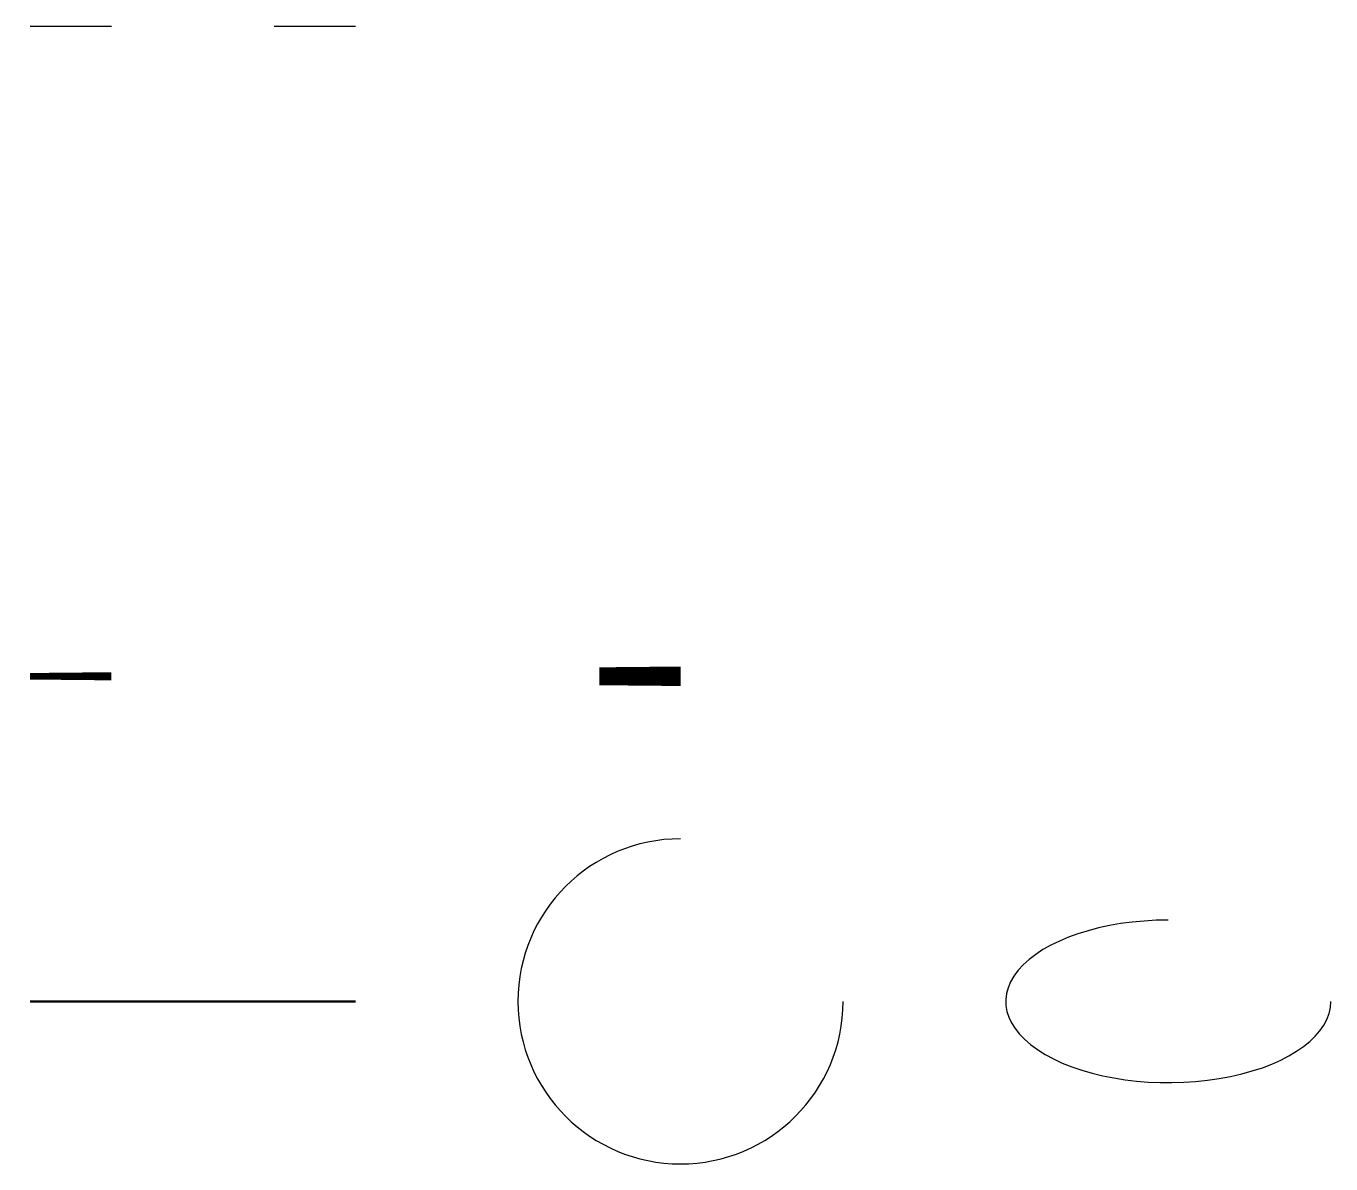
# Model space of a CAD drawing. Header units: millimetres. Extents: x -1 to 400, y -50 to 300.
import ezdxf

# ---------------------------------------------------------------- set-up
doc = ezdxf.new("R2010")
doc.units = ezdxf.units.MM

msp = doc.modelspace()

# ---------------------------------------------------------------- linework, layer by layer
at = {"color": 1, "lineweight": 50}
for p, q in [((0, 0), (50, 0)), ((50, 0), (100, 0))]:
    msp.add_line(p, q, dxfattribs=at)
for points in [[(0, 100, 2, 2.5, 0), (25, 100, 2, 2.5, 0)], [(175, 100, 5.5, 6, 0), (200, 100, 5.5, 6, 0)]]:
    msp.add_lwpolyline(points, format="xyseb")
msp.add_arc((200, 0), 50, 90, 0)
msp.add_ellipse((350, 0), major_axis=(50, 0), ratio=0.5, start_param=1.570796, end_param=6.283185)
for points in [[(0, 300), (8.33, 300), (16.67, 300), (25, 300)], [(75, 300), (83.33, 300), (91.67, 300), (100, 300)]]:
    msp.add_open_spline(points, degree=3)

doc.saveas('drawing.dxf')
